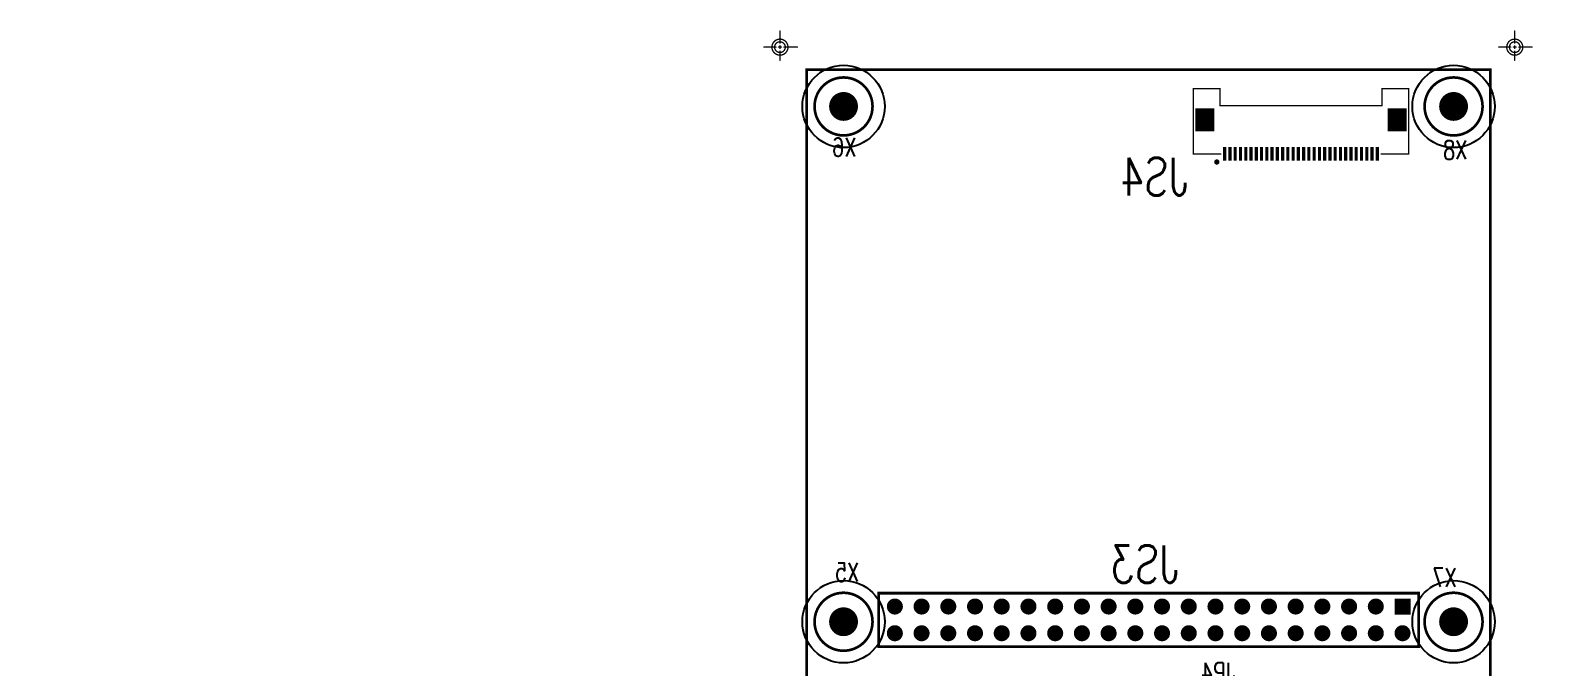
# Model space of a CAD drawing. Extents: x -0.16 to 8.87, y -0.15 to 6.46.
# Drawn here: x -0.01 to 5.69, y 4.08 to 6.46 of the extents above; entities that cross this region are included whole.
import ezdxf
from ezdxf.enums import TextEntityAlignment as Align

# ---------------------------------------------------------------- set-up
doc = ezdxf.new("R2010")
doc.units = 0
doc.linetypes.add('KEEPOUT_00011100$0', pattern=[2, 1, 1])
for name, color, linetype in [('2D_LINE_00', 130, 'CONTINUOUS'), ('BOARD_OUTLINE_00', 4, 'CONTINUOUS'), ('DRIL_NPLTE_THRU_01', 146, 'CONTINUOUS'), ('DRIL_NPLTE_THRU_02', 3, 'CONTINUOUS'), ('DRIL_NPLTE_THRU_03', 2, 'CONTINUOUS'), ('DRIL_NPLTE_THRU_04', 23, 'CONTINUOUS'), ('DRIL_PLTE_THRU_01', 146, 'CONTINUOUS'), ('DRIL_PLTE_THRU_02', 3, 'CONTINUOUS'), ('DRIL_PLTE_THRU_03', 2, 'CONTINUOUS'), ('DRIL_PLTE_THRU_04', 23, 'CONTINUOUS'), ('DRIL_SYMBOL', 4, 'CONTINUOUS'), ('KEEPOUT_00', 2, 'CONTINUOUS'), ('PADS_BOT', 231, 'CONTINUOUS'), ('PADS_INNER', 130, 'CONTINUOUS'), ('PADS_TOP', 130, 'CONTINUOUS'), ('PART_BOT_2DLINE_26', 43, 'CONTINUOUS'), ('PART_BOT_2DLINE_27', 136, 'CONTINUOUS'), ('PART_NAME_29', 183, 'CONTINUOUS')]:
    doc.layers.add(name, color=color, linetype=linetype)
doc.styles.add('W0$01', font='simplex', dxfattribs={"width": 0.75})

# ---------------------------------------------------------------- blocks, each defined once
blk = doc.blocks.new('SMOOTH_0$01')
at = {"const_width": 0.005}
blk.add_lwpolyline([(-0.0025, 0, 1), (0.0025, 0, 1)], format="xyb", close=True, dxfattribs=at)
blk = doc.blocks.new('BOARD_3')
at = {"layer": 'BOARD_OUTLINE_00', "const_width": 0.01}
blk.add_lwpolyline([(0, 0), (8.7, 0), (8.7, 4), (5.459, 4), (5.459, 6.316), (2.9, 6.316), (2.9, 4), (0, 4)], close=True, dxfattribs=at)
at = {"layer": 'BOARD_OUTLINE_00'}
for p in [(2.9, 6.316), (5.459, 6.316)]:
    blk.add_blockref('SMOOTH_0$01', p, dxfattribs=at)
blk = doc.blocks.new('SMOOTH_0$005')
at = {"const_width": 0.0025}
blk.add_lwpolyline([(-0.00125, 0, 1), (0.00125, 0, 1)], format="xyb", close=True, dxfattribs=at)
blk = doc.blocks.new('DRAWING_44')
at = {"layer": '2D_LINE_00', "const_width": 0.005}
for points in [[(0, 0.015), (0, 0.06)], [(-0.06, 0), (-0.015, 0)], [(0, 0), (-0.005, 0)], [(0, 0), (0, 0.005)], [(0, 0), (0.005, 0)], [(0, 0), (0, -0.005)], [(0.015, 0), (0.065, 0)], [(0, -0.015), (0, -0.049)]]:
    blk.add_lwpolyline(points, dxfattribs=at)
for points in [[(0, -0.03, 1), (0, 0.03, 1)], [(0, -0.02, 1), (0, 0.02, 1)]]:
    blk.add_lwpolyline(points, format="xyb", close=True, dxfattribs=at)
at = {"layer": '2D_LINE_00'}
for p in [(0, 0.06), (-0.06, 0), (-0.015, 0), (-0.005, 0), (0, 0.015), (0, 0.005), (0, 0), (0, 0), (0, 0), (0, 0), (0.005, 0), (0.015, 0), (0.065, 0), (0, -0.005), (0, -0.015), (0, -0.049)]:
    blk.add_blockref('SMOOTH_0$005', p, dxfattribs=at)
blk = doc.blocks.new('DRAWING_45')
at = {"layer": '2D_LINE_00', "const_width": 0.005}
for points in [[(0, 0.015), (0, 0.06)], [(-0.06, 0), (-0.015, 0)], [(0, 0), (-0.005, 0)], [(0, 0), (0, 0.005)], [(0, 0), (0.005, 0)], [(0, 0), (0, -0.005)], [(0.015, 0), (0.065, 0)], [(0, -0.015), (0, -0.049)]]:
    blk.add_lwpolyline(points, dxfattribs=at)
for points in [[(0, -0.03, 1), (0, 0.03, 1)], [(0, -0.02, 1), (0, 0.02, 1)]]:
    blk.add_lwpolyline(points, format="xyb", close=True, dxfattribs=at)
at = {"layer": '2D_LINE_00'}
for p in [(0, 0.06), (-0.06, 0), (-0.015, 0), (-0.005, 0), (0, 0.015), (0, 0.005), (0, 0), (0, 0), (0, 0), (0, 0), (0.005, 0), (0.015, 0), (0.065, 0), (0, -0.005), (0, -0.015), (0, -0.049)]:
    blk.add_blockref('SMOOTH_0$005', p, dxfattribs=at)
blk = doc.blocks.new('PART_BODY_BOT_10')
at = {"layer": 'PART_BOT_2DLINE_26', "const_width": 0.01}
blk.add_lwpolyline([(-1.96, -0.05), (0.06, -0.05), (0.06, 0.15), (-1.96, 0.15)], close=True, dxfattribs=at)
at = {"layer": 'PART_BOT_2DLINE_26'}
for p in [(-1.96, 0.15), (0.06, 0.15), (-1.96, -0.05), (0.06, -0.05)]:
    blk.add_blockref('SMOOTH_0$01', p, dxfattribs=at)
blk = doc.blocks.new('DRIL_SYMBOL_0$037')
at = {"layer": 'DRIL_SYMBOL', "const_width": 0.002}
for points in [[(-0.01, 0), (0.01, 0)], [(0, -0.01), (0, 0.01)]]:
    blk.add_lwpolyline(points, dxfattribs=at)
blk = doc.blocks.new('DRIL_HOLE_0$037')
at = {"const_width": 0.0185}
blk.add_lwpolyline([(-0.00925, 0, 1), (0.00925, 0, 1)], format="xyb", close=True, dxfattribs=at)
blk.add_blockref('DRIL_SYMBOL_0$037', (0, 0))
blk = doc.blocks.new('PAD_6')
at = {"const_width": 0.03}
blk.add_lwpolyline([(0, -0.015, 1), (0, 0.015, 1)], format="xyb", close=True, dxfattribs=at)
blk = doc.blocks.new('PAD_7')
at = {"const_width": 0.06}
blk.add_lwpolyline([(-0.03, 0), (0.03, 0)], dxfattribs=at)
blk = doc.blocks.new('STK_BOT_21')
at = {"layer": 'DRIL_PLTE_THRU_01'}
blk.add_blockref('DRIL_HOLE_0$037', (0, 0), dxfattribs=at)
at = {"layer": 'DRIL_PLTE_THRU_02'}
blk.add_blockref('DRIL_HOLE_0$037', (0, 0), dxfattribs=at)
at = {"layer": 'DRIL_PLTE_THRU_03'}
blk.add_blockref('DRIL_HOLE_0$037', (0, 0), dxfattribs=at)
at = {"layer": 'DRIL_PLTE_THRU_04'}
blk.add_blockref('DRIL_HOLE_0$037', (0, 0), dxfattribs=at)
at = {"layer": 'PADS_BOT'}
blk.add_blockref('PAD_7', (0, 0), dxfattribs=at)
at = {"layer": 'PADS_INNER'}
blk.add_blockref('PAD_6', (0, 0), dxfattribs=at)
at = {"layer": 'PADS_TOP'}
blk.add_blockref('PAD_7', (0, 0), dxfattribs=at)
blk = doc.blocks.new('STK_BOT_20')
at = {"layer": 'DRIL_PLTE_THRU_01'}
blk.add_blockref('DRIL_HOLE_0$037', (0, 0), dxfattribs=at)
at = {"layer": 'DRIL_PLTE_THRU_02'}
blk.add_blockref('DRIL_HOLE_0$037', (0, 0), dxfattribs=at)
at = {"layer": 'DRIL_PLTE_THRU_03'}
blk.add_blockref('DRIL_HOLE_0$037', (0, 0), dxfattribs=at)
at = {"layer": 'DRIL_PLTE_THRU_04'}
blk.add_blockref('DRIL_HOLE_0$037', (0, 0), dxfattribs=at)
at = {"layer": 'PADS_BOT'}
blk.add_blockref('PAD_6', (0, 0), dxfattribs=at)
at = {"layer": 'PADS_INNER'}
blk.add_blockref('PAD_6', (0, 0), dxfattribs=at)
at = {"layer": 'PADS_TOP'}
blk.add_blockref('PAD_6', (0, 0), dxfattribs=at)
blk = doc.blocks.new('SYM_BOT_8')
for name, p in [('PART_BODY_BOT_10', (0, 0)), ('STK_BOT_20', (-1.9, 0.1)), ('STK_BOT_20', (-1.8, 0.1)), ('STK_BOT_20', (-1.7, 0.1)), ('STK_BOT_20', (-1.6, 0.1)), ('STK_BOT_20', (-1.5, 0.1)), ('STK_BOT_20', (-1.4, 0.1)), ('STK_BOT_20', (-1.3, 0.1)), ('STK_BOT_20', (-1.2, 0.1)), ('STK_BOT_20', (-1.1, 0.1)), ('STK_BOT_20', (-1, 0.1)), ('STK_BOT_20', (-0.9, 0.1)), ('STK_BOT_20', (-0.8, 0.1)), ('STK_BOT_20', (-0.7, 0.1)), ('STK_BOT_20', (-0.6, 0.1)), ('STK_BOT_20', (-0.5, 0.1)), ('STK_BOT_20', (-0.4, 0.1)), ('STK_BOT_20', (-0.3, 0.1)), ('STK_BOT_20', (-0.2, 0.1)), ('STK_BOT_20', (-0.1, 0.1)), ('STK_BOT_20', (0, 0.1)), ('STK_BOT_20', (-1.9, 0)), ('STK_BOT_20', (-1.8, 0)), ('STK_BOT_20', (-1.7, 0)), ('STK_BOT_20', (-1.6, 0)), ('STK_BOT_20', (-1.5, 0)), ('STK_BOT_20', (-1.4, 0)), ('STK_BOT_20', (-1.3, 0)), ('STK_BOT_20', (-1.2, 0)), ('STK_BOT_20', (-1.1, 0)), ('STK_BOT_20', (-1, 0)), ('STK_BOT_20', (-0.9, 0)), ('STK_BOT_20', (-0.8, 0)), ('STK_BOT_20', (-0.7, 0)), ('STK_BOT_20', (-0.6, 0)), ('STK_BOT_20', (-0.5, 0)), ('STK_BOT_20', (-0.4, 0)), ('STK_BOT_20', (-0.3, 0)), ('STK_BOT_20', (-0.2, 0)), ('STK_BOT_20', (-0.1, 0)), ('STK_BOT_21', (0, 0))]:
    blk.add_blockref(name, p)
blk = doc.blocks.new('PART_BOT_126')
blk.add_blockref('SYM_BOT_8', (0, 0))
at = {"layer": 'PART_NAME_29', "style": 'W0$01', "width": 0.75}
blk.add_text('JS3', height=0.14, rotation=180, dxfattribs=at).set_placement((-0.965, -0.089), align=Align.CENTER)
blk = doc.blocks.new('PART_BODY_BOT_14')
at = {"layer": 'PART_BOT_2DLINE_26', "const_width": 0.01}
blk.add_lwpolyline([(0.195, 0.192), (0.195, -0.192), (0.075, -0.192), (0.075, -0.225), (-0.075, -0.225), (-0.075, -0.192), (-0.195, -0.192), (-0.195, 0.192)], close=True, dxfattribs=at)
at = {"layer": 'PART_BOT_2DLINE_26'}
for p in [(-0.195, 0.192), (0.195, 0.192), (-0.195, -0.192), (-0.075, -0.192), (-0.075, -0.225), (0.075, -0.192), (0.075, -0.225), (0.195, -0.192)]:
    blk.add_blockref('SMOOTH_0$01', p, dxfattribs=at)
blk = doc.blocks.new('DRIL_SYMBOL_0$055')
at = {"layer": 'DRIL_SYMBOL', "const_width": 0.002}
for points in [[(-0.01, 0), (0.01, 0)], [(0, -0.01), (0, 0.01)]]:
    blk.add_lwpolyline(points, dxfattribs=at)
blk = doc.blocks.new('DRIL_HOLE_0$055')
at = {"const_width": 0.0275}
blk.add_lwpolyline([(-0.01375, 0, 1), (0.01375, 0, 1)], format="xyb", close=True, dxfattribs=at)
blk.add_blockref('DRIL_SYMBOL_0$055', (0, 0))
blk = doc.blocks.new('PAD_11')
at = {"const_width": 0.055}
blk.add_lwpolyline([(0, -0.0275, 1), (0, 0.0275, 1)], format="xyb", close=True, dxfattribs=at)
blk = doc.blocks.new('PAD_14')
at = {"const_width": 0.11}
blk.add_lwpolyline([(-0.055, 0), (0.055, 0)], dxfattribs=at)
blk = doc.blocks.new('STK_BOT_29')
at = {"layer": 'DRIL_PLTE_THRU_01'}
blk.add_blockref('DRIL_HOLE_0$055', (0, 0), dxfattribs=at)
at = {"layer": 'DRIL_PLTE_THRU_02'}
blk.add_blockref('DRIL_HOLE_0$055', (0, 0), dxfattribs=at)
at = {"layer": 'DRIL_PLTE_THRU_03'}
blk.add_blockref('DRIL_HOLE_0$055', (0, 0), dxfattribs=at)
at = {"layer": 'DRIL_PLTE_THRU_04'}
blk.add_blockref('DRIL_HOLE_0$055', (0, 0), dxfattribs=at)
at = {"layer": 'PADS_BOT'}
blk.add_blockref('PAD_14', (0, 0), dxfattribs=at)
at = {"layer": 'PADS_INNER'}
blk.add_blockref('PAD_11', (0, 0), dxfattribs=at)
at = {"layer": 'PADS_TOP'}
blk.add_blockref('PAD_14', (0, 0), dxfattribs=at)
blk = doc.blocks.new('STK_BOT_28')
at = {"layer": 'DRIL_PLTE_THRU_01'}
blk.add_blockref('DRIL_HOLE_0$055', (0, 0), dxfattribs=at)
at = {"layer": 'DRIL_PLTE_THRU_02'}
blk.add_blockref('DRIL_HOLE_0$055', (0, 0), dxfattribs=at)
at = {"layer": 'DRIL_PLTE_THRU_03'}
blk.add_blockref('DRIL_HOLE_0$055', (0, 0), dxfattribs=at)
at = {"layer": 'DRIL_PLTE_THRU_04'}
blk.add_blockref('DRIL_HOLE_0$055', (0, 0), dxfattribs=at)
at = {"layer": 'PADS_BOT'}
blk.add_blockref('PAD_11', (0, 0), dxfattribs=at)
at = {"layer": 'PADS_INNER'}
blk.add_blockref('PAD_11', (0, 0), dxfattribs=at)
at = {"layer": 'PADS_TOP'}
blk.add_blockref('PAD_11', (0, 0), dxfattribs=at)
blk = doc.blocks.new('SYM_BOT_12')
for name, p in [('PART_BODY_BOT_14', (0, 0)), ('STK_BOT_29', (-0.0825, 0.1085)), ('STK_BOT_28', (0.0825, 0.1085)), ('STK_BOT_28', (-0.0825, -0.1085)), ('STK_BOT_28', (0.0825, -0.1085))]:
    blk.add_blockref(name, p)
blk = doc.blocks.new('PART_BOT_130')
blk.add_blockref('SYM_BOT_12', (0, 0))
at = {"layer": 'PART_NAME_29', "style": 'W0$01', "width": 0.75}
blk.add_text('JP4', height=0.07, dxfattribs=at).set_placement((0, 0.225), align=Align.CENTER)
blk = doc.blocks.new('PART_BODY_BOT_39')
at = {"layer": 'KEEPOUT_00', "linetype": 'KEEPOUT_00011100$0'}
blk.add_lwpolyline([(0.154, 0, 1), (-0.154, 0, 1)], format="xyb", close=True, dxfattribs=at)
at = {"layer": 'PART_BOT_2DLINE_27', "const_width": 0.01}
blk.add_lwpolyline([(0.1085, 0, 1), (-0.1085, 0, 1)], format="xyb", close=True, dxfattribs=at)
blk = doc.blocks.new('DRIL_SYMBOL_0$108')
at = {"layer": 'DRIL_SYMBOL', "const_width": 0.002}
for points in [[(-0.01, 0), (0.01, 0)], [(0, -0.01), (0, 0.01)]]:
    blk.add_lwpolyline(points, dxfattribs=at)
blk = doc.blocks.new('DRIL_HOLE_0$108')
at = {"const_width": 0.054}
blk.add_lwpolyline([(-0.027, 0, 1), (0.027, 0, 1)], format="xyb", close=True, dxfattribs=at)
blk.add_blockref('DRIL_SYMBOL_0$108', (0, 0))
blk = doc.blocks.new('PAD_33')
at = {"const_width": 0.054}
blk.add_lwpolyline([(0, -0.027, 1), (0, 0.027, 1)], format="xyb", close=True, dxfattribs=at)
blk = doc.blocks.new('STK_BOT_63')
at = {"layer": 'DRIL_NPLTE_THRU_01'}
blk.add_blockref('DRIL_HOLE_0$108', (0, 0), dxfattribs=at)
at = {"layer": 'DRIL_NPLTE_THRU_02'}
blk.add_blockref('DRIL_HOLE_0$108', (0, 0), dxfattribs=at)
at = {"layer": 'DRIL_NPLTE_THRU_03'}
blk.add_blockref('DRIL_HOLE_0$108', (0, 0), dxfattribs=at)
at = {"layer": 'DRIL_NPLTE_THRU_04'}
blk.add_blockref('DRIL_HOLE_0$108', (0, 0), dxfattribs=at)
at = {"layer": 'PADS_BOT'}
blk.add_blockref('PAD_33', (0, 0), dxfattribs=at)
at = {"layer": 'PADS_INNER'}
blk.add_blockref('PAD_33', (0, 0), dxfattribs=at)
at = {"layer": 'PADS_TOP'}
blk.add_blockref('PAD_33', (0, 0), dxfattribs=at)
blk = doc.blocks.new('SYM_BOT_37')
for name in ['PART_BODY_BOT_39', 'STK_BOT_63']:
    blk.add_blockref(name, (0, 0))
blk = doc.blocks.new('PART_BOT_318')
blk.add_blockref('SYM_BOT_37', (0, 0))
at = {"layer": 'PART_NAME_29', "style": 'W0$01', "width": 0.75}
blk.add_text('X5', height=0.07, dxfattribs=at).set_placement((-0.013, 0.151), align=Align.CENTER)
blk = doc.blocks.new('PART_BOT_319')
blk.add_blockref('SYM_BOT_37', (0, 0))
at = {"layer": 'PART_NAME_29', "style": 'W0$01', "width": 0.75}
blk.add_text('X6', height=0.07, dxfattribs=at).set_placement((-0.003, -0.188), align=Align.CENTER)
blk = doc.blocks.new('PART_BOT_320')
blk.add_blockref('SYM_BOT_37', (0, 0))
at = {"layer": 'PART_NAME_29', "style": 'W0$01', "width": 0.75}
blk.add_text('X7', height=0.07, dxfattribs=at).set_placement((0.034, 0.131), align=Align.CENTER)
blk = doc.blocks.new('PART_BOT_321')
blk.add_blockref('SYM_BOT_37', (0, 0))
at = {"layer": 'PART_NAME_29', "style": 'W0$01', "width": 0.75}
blk.add_text('X8', height=0.07, dxfattribs=at).set_placement((-0.006, -0.198), align=Align.CENTER)
blk = doc.blocks.new('PART_BODY_BOT_40')
at = {"layer": 'PART_BOT_2DLINE_26', "const_width": 0.005}
blk.add_lwpolyline([(-0.3, 0), (-0.4035, 0), (-0.4035, -0.2441), (-0.3031, -0.2441), (-0.3031, -0.1811), (0.3031, -0.1811), (0.3031, -0.2441), (0.4035, -0.2441), (0.4035, 0), (0.3, 0)], dxfattribs=at)
at = {"layer": 'PART_BOT_2DLINE_26', "const_width": 0.01}
blk.add_lwpolyline([(-0.31, 0.03, 1), (-0.32, 0.03, 1)], format="xyb", close=True, dxfattribs=at)
at = {"layer": 'PART_BOT_2DLINE_26'}
for p in [(-0.4035, 0), (-0.3, 0), (0.3, 0), (0.4035, 0), (-0.3031, -0.1811), (0.3031, -0.1811), (-0.4035, -0.2441), (-0.3031, -0.2441), (0.3031, -0.2441), (0.4035, -0.2441)]:
    blk.add_blockref('SMOOTH_0$005', p, dxfattribs=at)
blk = doc.blocks.new('DRIL_HOLE_0')
blk.add_lwpolyline([(0, 0, 1), (0, 0, 1)], format="xyb", close=True)
blk = doc.blocks.new('PAD_1')
blk.add_lwpolyline([(0, 0, 1), (0, 0, 1)], format="xyb", close=True)
blk = doc.blocks.new('PAD_34')
at = {"const_width": 0.0118}
blk.add_lwpolyline([(-0.0256, 0), (0.0256, 0)], dxfattribs=at)
blk = doc.blocks.new('STK_BOT_73')
at = {"layer": 'DRIL_NPLTE_THRU_01'}
blk.add_blockref('DRIL_HOLE_0', (0, 0), dxfattribs=at)
at = {"layer": 'DRIL_NPLTE_THRU_02'}
blk.add_blockref('DRIL_HOLE_0', (0, 0), dxfattribs=at)
at = {"layer": 'DRIL_NPLTE_THRU_03'}
blk.add_blockref('DRIL_HOLE_0', (0, 0), dxfattribs=at)
at = {"layer": 'DRIL_NPLTE_THRU_04'}
blk.add_blockref('DRIL_HOLE_0', (0, 0), dxfattribs=at)
at = {"layer": 'PADS_BOT', "rotation": 90}
blk.add_blockref('PAD_34', (0, 0), dxfattribs=at)
at = {"layer": 'PADS_INNER'}
blk.add_blockref('PAD_1', (0, 0), dxfattribs=at)
at = {"layer": 'PADS_TOP'}
blk.add_blockref('PAD_1', (0, 0), dxfattribs=at)
blk = doc.blocks.new('PAD_35')
at = {"const_width": 0.0709}
blk.add_lwpolyline([(-0.0433, 0), (0.0433, 0)], dxfattribs=at)
blk = doc.blocks.new('STK_BOT_74')
at = {"layer": 'DRIL_NPLTE_THRU_01'}
blk.add_blockref('DRIL_HOLE_0', (0, 0), dxfattribs=at)
at = {"layer": 'DRIL_NPLTE_THRU_02'}
blk.add_blockref('DRIL_HOLE_0', (0, 0), dxfattribs=at)
at = {"layer": 'DRIL_NPLTE_THRU_03'}
blk.add_blockref('DRIL_HOLE_0', (0, 0), dxfattribs=at)
at = {"layer": 'DRIL_NPLTE_THRU_04'}
blk.add_blockref('DRIL_HOLE_0', (0, 0), dxfattribs=at)
at = {"layer": 'PADS_BOT', "rotation": 90}
blk.add_blockref('PAD_35', (0, 0), dxfattribs=at)
at = {"layer": 'PADS_INNER'}
blk.add_blockref('PAD_1', (0, 0), dxfattribs=at)
at = {"layer": 'PADS_TOP'}
blk.add_blockref('PAD_1', (0, 0), dxfattribs=at)
blk = doc.blocks.new('SYM_BOT_38')
for name, p in [('PART_BODY_BOT_40', (0, 0)), ('STK_BOT_73', (-0.2854, 0)), ('STK_BOT_73', (-0.2657, 0)), ('STK_BOT_73', (-0.2461, 0)), ('STK_BOT_73', (-0.2264, 0)), ('STK_BOT_73', (-0.2067, 0)), ('STK_BOT_73', (-0.187, 0)), ('STK_BOT_73', (-0.1673, 0)), ('STK_BOT_73', (-0.1476, 0)), ('STK_BOT_73', (-0.128, 0)), ('STK_BOT_73', (-0.1083, 0)), ('STK_BOT_73', (-0.0886, 0)), ('STK_BOT_73', (-0.0689, 0)), ('STK_BOT_73', (-0.0492, 0)), ('STK_BOT_73', (-0.0295, 0)), ('STK_BOT_73', (-0.0098, 0)), ('STK_BOT_73', (0.0098, 0)), ('STK_BOT_73', (0.0295, 0)), ('STK_BOT_73', (0.0492, 0)), ('STK_BOT_73', (0.0689, 0)), ('STK_BOT_73', (0.0886, 0)), ('STK_BOT_73', (0.1083, 0)), ('STK_BOT_73', (0.128, 0)), ('STK_BOT_73', (0.1476, 0)), ('STK_BOT_73', (0.1673, 0)), ('STK_BOT_73', (0.187, 0)), ('STK_BOT_73', (0.2067, 0)), ('STK_BOT_73', (0.2264, 0)), ('STK_BOT_73', (0.2461, 0)), ('STK_BOT_73', (0.2657, 0)), ('STK_BOT_73', (0.2854, 0)), ('STK_BOT_74', (-0.3602, -0.128)), ('STK_BOT_74', (0.3602, -0.128))]:
    blk.add_blockref(name, p)
blk = doc.blocks.new('PART_BOT_322')
blk.add_blockref('SYM_BOT_38', (0, 0))
at = {"layer": 'PART_NAME_29', "style": 'W0$01', "width": 0.75}
blk.add_text('JS4', height=0.14, rotation=180, dxfattribs=at).set_placement((-0.55, 0.155), align=Align.CENTER)

msp = doc.modelspace()

# ---------------------------------------------------------------- block references
for name, p in [('DRAWING_45', (2.8, 6.4)), ('DRAWING_44', (5.55, 6.4)), ('BOARD_3', (0, 0))]:
    msp.add_blockref(name, p)
at = {"xscale": -1}
for name, p in [('PART_BOT_319', (3.038, 6.178)), ('PART_BOT_321', (5.321, 6.178)), ('PART_BOT_318', (3.038, 4.249)), ('PART_BOT_320', (5.321, 4.249)), ('PART_BOT_130', (4.44, 3.8))]:
    msp.add_blockref(name, p, dxfattribs=at)
at = {"xscale": -1, "rotation": -180}
for name, p in [('PART_BOT_322', (4.75, 6)), ('PART_BOT_126', (5.13, 4.306))]:
    msp.add_blockref(name, p, dxfattribs=at)

doc.saveas('drawing.dxf')
